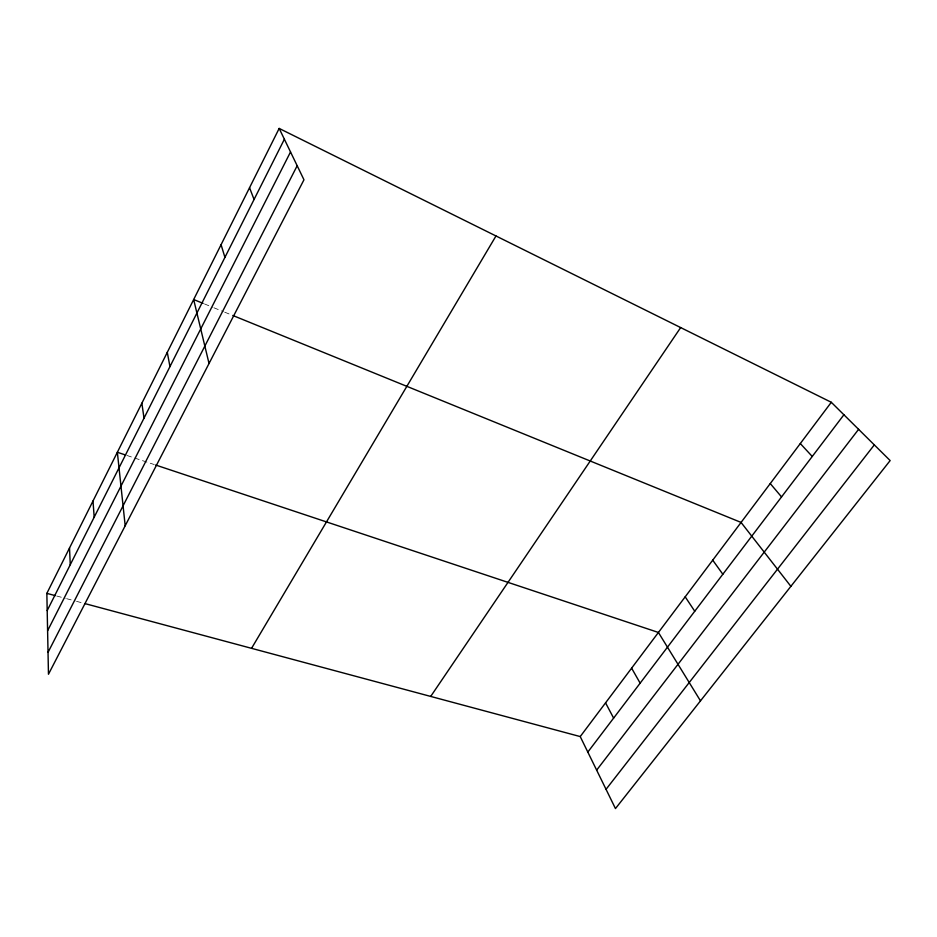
<?xml version="1.0" encoding="UTF-8"?>
<svg xmlns="http://www.w3.org/2000/svg" width="937" height="937" viewBox="0 0 937 937"><rect width="100%" height="100%" fill="white"/><g stroke="black" fill="none" stroke-linecap="round" stroke-linejoin="round"><path stroke-width="0.7" stroke-dasharray="4.68 3.51" d="M56.747 596.026L65.227 598.298M66.644 598.684L75.124 600.957M76.541 601.343L83.604 603.241M126.928 455.464L154.289 464.565M204.465 303.928L212.547 307.231M213.905 307.781L223.346 311.623M224.693 312.173L231.427 314.914"/><path stroke-width="1.41" d="M279.167 128.428L303.963 179.787L48.466 674.253L46.85 593.367L279.167 128.428L831.295 402.289L890.15 460.571L615.457 808.572L580.226 736.576L85.021 603.615M47.19 610.573L284.38 139.226M47.6 630.73L290.529 151.958M48.033 652.363L297.181 165.732M251.549 648.334L495.978 235.972M430.704 696.425L680.66 327.575M580.226 736.576L831.295 402.289M587.815 752.095L843.897 414.775M596.646 770.144L858.597 429.333M606.04 789.329L874.315 444.888M46.85 593.367L55.33 595.639M125.558 455.007L117.359 452.266L125.195 525.762M155.647 465.021L658.418 632.463L700.489 700.853M203.106 303.377L193.666 299.535L209.033 363.497M232.786 315.464L741.062 522.424L790.875 586.339M800.303 443.541L812.238 456.46M770.249 483.562L781.54 496.903M712.717 560.162L722.837 574.24M685.181 596.822L694.75 611.229M631.608 668.151L640.147 683.155M605.56 702.844L613.618 718.117M249.547 187.705L254.056 199.487M221.073 244.698L224.927 257.382M167.29 352.335L169.96 366.601M141.862 403.215L144.017 418.16M92.997 501.002L94.192 517.177M69.514 548.004L70.263 564.718"/></g></svg>
